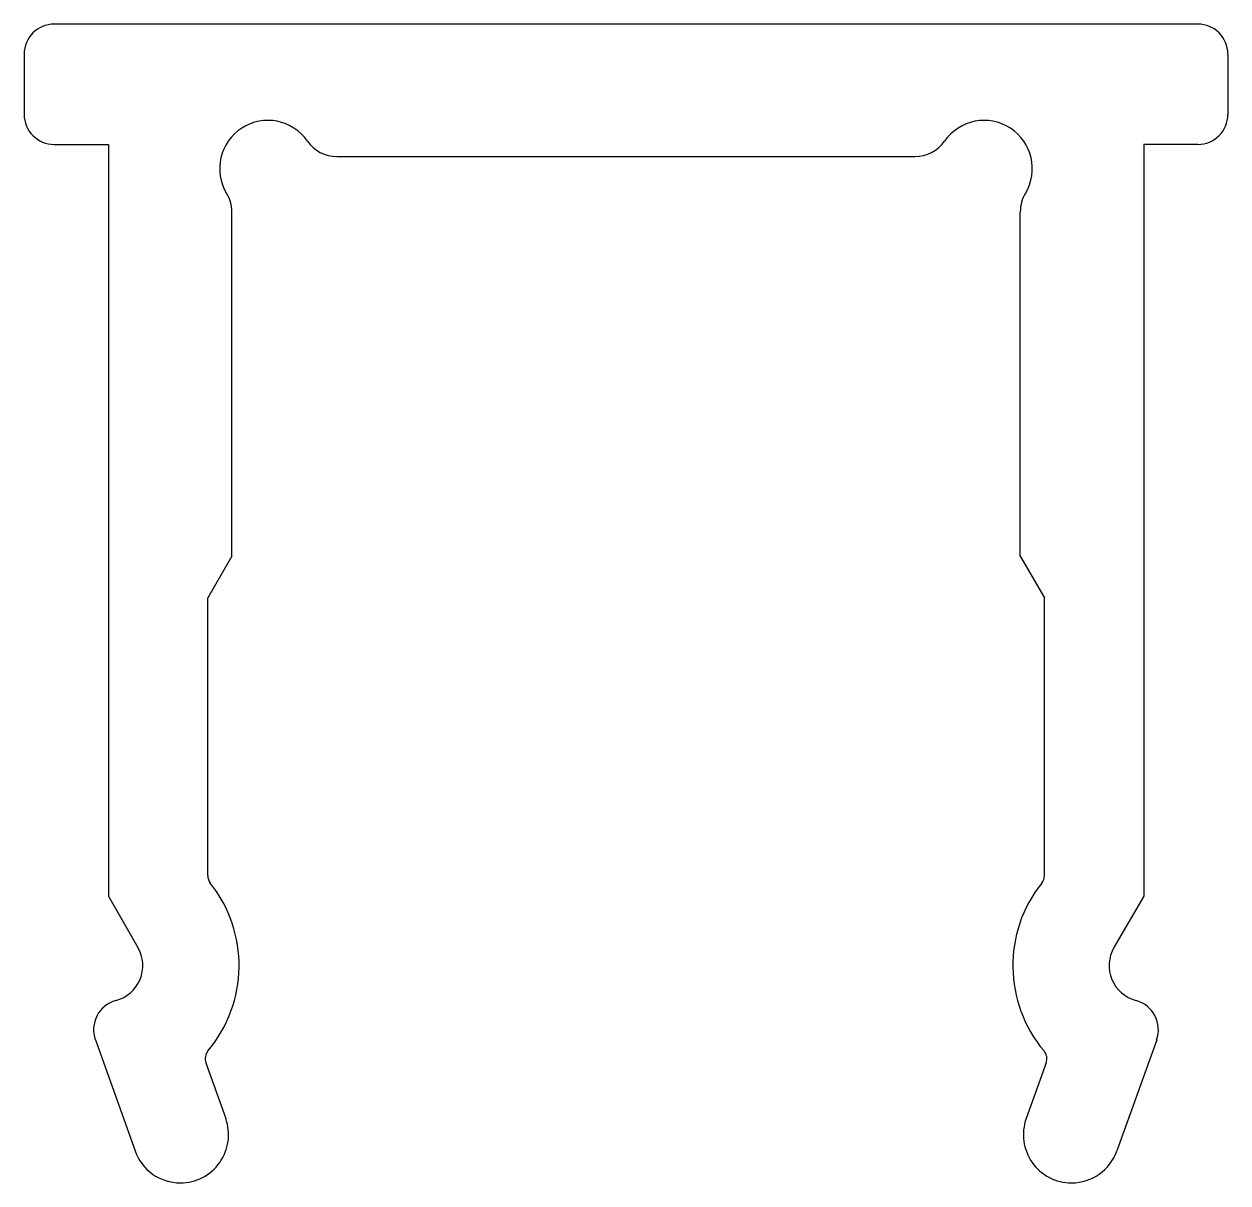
# Model space of a CAD drawing. Extents: x 1837.6 to 1847.6, y 2233.7 to 2243.4.
import ezdxf

# ---------------------------------------------------------------- set-up
doc = ezdxf.new("R2010")
doc.units = 0
doc.layers.get('0').update_dxf_attribs({"linetype": 'CONTINUOUS'})

msp = doc.modelspace()

# ---------------------------------------------------------------- linework, layer by layer
at = {"color": 0}
for p, q in [((1847.327, 2243.354), (1837.827, 2243.354)), ((1837.577, 2243.104), (1837.577, 2242.604)), ((1847.577, 2243.104), (1847.577, 2242.604)), ((1837.827, 2242.354), (1838.277, 2242.354)), ((1838.277, 2242.354), (1838.277, 2236.11)), ((1846.877, 2242.354), (1846.877, 2236.11)), ((1847.327, 2242.354), (1846.877, 2242.354)), ((1840.176, 2242.254), (1844.977, 2242.254)), ((1839.302, 2238.935), (1839.302, 2241.794)), ((1845.852, 2238.935), (1845.852, 2241.794)), ((1839.302, 2238.935), (1839.102, 2238.588)), ((1845.852, 2238.935), (1846.052, 2238.588)), ((1839.102, 2236.281), (1839.102, 2238.588)), ((1846.052, 2236.281), (1846.052, 2238.588)), ((1838.277, 2236.11), (1838.523, 2235.683)), ((1846.877, 2236.11), (1846.63, 2235.683)), ((1838.169, 2234.917), (1838.499, 2233.993)), ((1846.985, 2234.917), (1846.655, 2233.993)), ((1839.087, 2234.726), (1839.252, 2234.262)), ((1846.067, 2234.726), (1845.902, 2234.262))]:
    msp.add_line(p, q, dxfattribs=at)
for centre, radius, start, end in [((1837.827, 2243.104), 0.25, 90, 180), ((1847.327, 2243.104), 0.25, 0, 90), ((1837.827, 2242.604), 0.25, 180, 270), ((1847.327, 2242.604), 0.25, 270, 0), ((1839.602, 2242.154), 0.4, 34.8504, 211.0005), ((1845.552, 2242.154), 0.4, 328.9995, 145.1496), ((1840.176, 2242.554), 0.3, 214.8504, 270), ((1844.977, 2242.554), 0.3, 270, 325.1496), ((1839.002, 2241.794), 0.3, 0, 31.0005), ((1846.152, 2241.794), 0.3, 148.9995, 180), ((1839.202, 2236.281), 0.1, 180, 218.5561), ((1838.263, 2235.533), 1.1, 319.8602, 38.5561), ((1846.89, 2235.533), 1.1, 141.4439, 220.1398), ((1845.952, 2236.281), 0.1, 321.4439, 0), ((1838.263, 2235.533), 0.3, 284.8486, 30), ((1846.89, 2235.533), 0.3, 150, 255.1514), ((1838.404, 2235.001), 0.25, 104.8486, 199.6319), ((1846.749, 2235.001), 0.25, 340.3681, 75.1514), ((1839.181, 2234.759), 0.1, 139.8602, 199.6319), ((1845.973, 2234.759), 0.1, 340.3681, 40.1398), ((1838.875, 2234.128), 0.4, 270, 19.6319), ((1846.278, 2234.128), 0.4, 160.3681, 270), ((1838.875, 2234.128), 0.4, 199.6319, 270), ((1846.278, 2234.128), 0.4, 270, 340.3681)]:
    msp.add_arc(centre, radius, start, end, dxfattribs=at)

doc.saveas('drawing.dxf')
